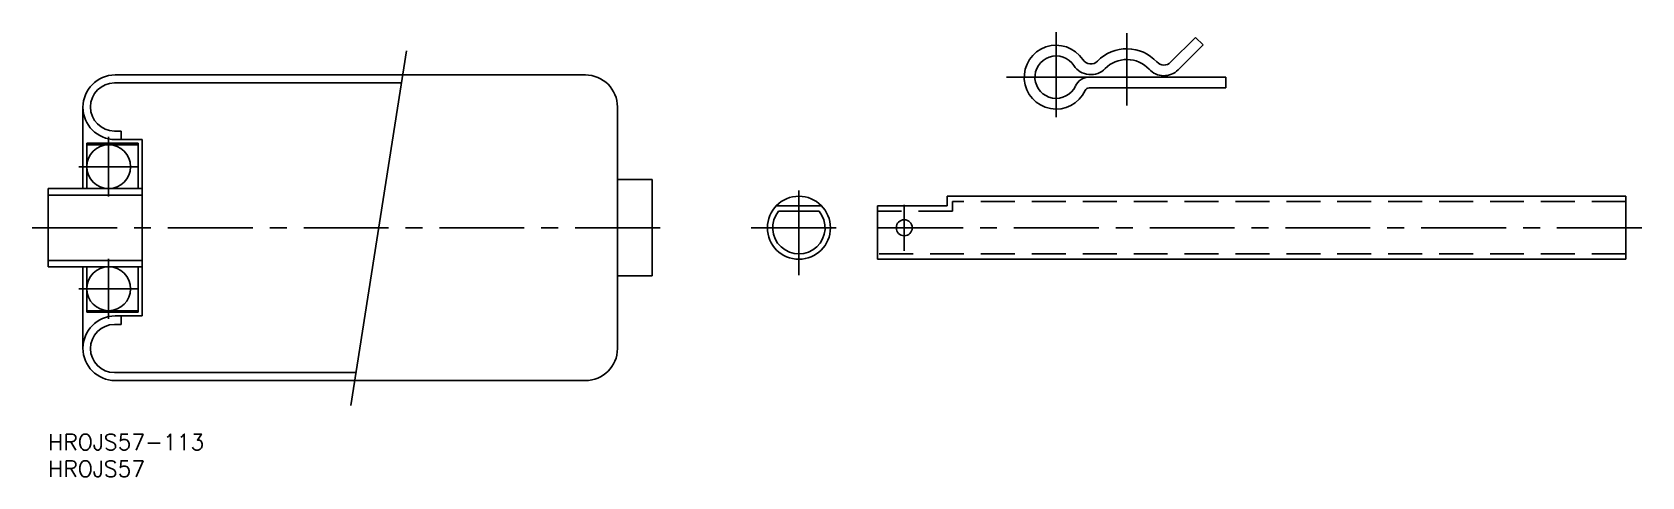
# Model space of a CAD drawing. Extents: x -3 to 298, y -8 to 75.
import ezdxf

# ---------------------------------------------------------------- set-up
doc = ezdxf.new("R2010")
doc.units = 0
doc.header["$LTSCALE"] = 0.5
doc.linetypes.add('CENTER', pattern=[50.8, 31.75, -6.35, 6.35, -6.35])
doc.linetypes.add('DASHED', pattern=[19.05, 12.7, -6.35])
for name, color, linetype in [('MSM_CENTER', 1, 'CENTER'), ('MSM_CONTINUOUS', 7, 'CONTINUOUS'), ('MSM_DASHED', 4, 'DASHED'), ('MSM_NARROW', 5, 'CONTINUOUS'), ('MSM_PART_NUMBER', 7, 'CONTINUOUS')]:
    doc.layers.add(name, color=color, linetype=linetype)
doc.styles.get("Standard").update_dxf_attribs({"font": 'txt.shx', "height": 3, "bigfont": 'bigfont.shx'})

# ---------------------------------------------------------------- blocks, each defined once
blk = doc.blocks.new('*U4')
at = {"layer": 'MSM_PART_NUMBER'}
blk.add_text('HROJS57-113', height=3, dxfattribs=at).set_placement((0, -3))
blk = doc.blocks.new('*U5')
at = {"layer": 'MSM_PART_NUMBER'}
blk.add_text('HROJS57', height=3, dxfattribs=at).set_placement((0, -8))

msp = doc.modelspace()

# ---------------------------------------------------------------- linework, layer by layer
at = {"layer": 'MSM_CENTER'}
for p, q in [((188.58, 75.19), (188.58, 57.62)), ((201.8, 75), (201.8, 61.49)), ((179.3, 66.78), (194.76, 66.78)), ((11.3, 55.62), (11.3, 44.42)), ((5.7, 50.02), (16.9, 50.02)), ((140.45, 29.7), (140.45, 47.56)), ((160.16, 34.31), (160.16, 42.89)), ((-3, 38.6), (116, 38.6)), ((131.55, 38.6), (149.35, 38.6)), ((298.16, 38.6), (152.16, 38.6)), ((11.3, 21.58), (11.3, 32.78)), ((5.7, 27.18), (16.9, 27.18))]:
    msp.add_line(p, q, dxfattribs=at)
at = {"layer": 'MSM_CONTINUOUS'}
for p, q in [((210, 69.57), (214.65, 74.22)), ((211.41, 68.16), (216.06, 72.81)), ((214.65, 74.22), (216.06, 72.81)), ((100.5, 67.2), (12.5, 67.2)), ((194.77, 66.78), (220.32, 66.78)), ((220.32, 66.78), (220.32, 64.78)), ((66.07, 65.7), (12.4, 65.7)), ((194.77, 64.78), (220.32, 64.78)), ((6.5, 45.92), (6.5, 61.15)), ((106.5, 61.2), (106.5, 16)), ((16.85, 54.4), (7.2, 54.4)), ((7.2, 45.92), (7.2, 54.4)), ((12.4, 56.7), (13.65, 56.7)), ((12.5, 55.1), (17.55, 55.1)), ((13.65, 55.1), (13.65, 56.7)), ((16.85, 45.92), (16.85, 54.4)), ((17.55, 22.1), (17.55, 55.1)), ((7.2, 54.12), (16.85, 54.12)), ((0, 31.28), (0, 45.92)), ((17.55, 45.92), (0, 45.92)), ((113, 47.6), (106.5, 47.6)), ((113, 29.6), (113, 47.6)), ((0, 44.7), (17.55, 44.7)), ((136.21, 42.7), (144.69, 42.7)), ((155.16, 32.7), (155.16, 42.7)), ((168.16, 42.7), (155.16, 42.7)), ((295.16, 44.5), (168.16, 44.5)), ((168.16, 42.7), (168.16, 44.5)), ((295.16, 44.5), (295.16, 32.7)), ((136.65, 41.7), (144.24, 41.7)), ((0, 32.5), (17.55, 32.5)), ((17.55, 31.28), (0, 31.28)), ((6.5, 16.05), (6.5, 31.28)), ((7.2, 31.28), (7.2, 22.8)), ((16.85, 22.8), (16.85, 31.28)), ((295.16, 32.7), (155.16, 32.7)), ((113, 29.6), (106.5, 29.6)), ((7.2, 23.08), (16.85, 23.08)), ((16.85, 22.8), (7.2, 22.8)), ((12.5, 22.1), (17.55, 22.1)), ((13.65, 22.1), (13.65, 20.5)), ((12.4, 20.5), (13.65, 20.5)), ((57.57, 11.5), (12.4, 11.5)), ((100.5, 10), (12.5, 10))]:
    msp.add_line(p, q, dxfattribs=at)
for centre, radius in [((11.3, 50.02), 4.1), ((140.45, 38.6), 5.9), ((160.16, 38.6), 1.5), ((11.3, 27.18), 4.1)]:
    msp.add_circle(centre, radius, dxfattribs=at)
for centre, radius, start, end in [((188.58, 66.78), 5.97, 33.2907, 335.3372), ((188.58, 66.78), 3.97, 33.2907, 335.3372), ((195.06, 71.03), 1.78, 213.2907, 315.5696), ((201.8, 64.42), 7.67, 42.7592, 135.5696), ((201.8, 64.42), 5.67, 42.7592, 135.5696), ((208.74, 70.83), 1.78, 222.7592, 315), ((12.55, 61.15), 6.05, 90.4735, 269.5265), ((100.5, 61.2), 6, 0, 90), ((195.06, 71.03), 3.78, 213.2907, 315.5696), ((194.77, 63.94), 2.84, 90, 155.3372), ((208.74, 70.83), 3.78, 222.7592, 315), ((12.4, 61.2), 4.5, 90, 270), ((194.77, 63.94), 0.84, 90, 155.3372), ((140.45, 38.6), 4.9, 140.7539, 39.2461), ((12.55, 16.05), 6.05, 90.4735, 269.5265), ((12.4, 16), 4.5, 90, 270), ((100.5, 16), 6, 270, 0)]:
    msp.add_arc(centre, radius, start, end, dxfattribs=at)
at = {"layer": 'MSM_DASHED'}
for p, q in [((295.16, 43.5), (169.16, 43.5)), ((169.16, 41.7), (169.16, 43.5)), ((169.16, 41.7), (155.16, 41.7)), ((295.16, 33.7), (155.16, 33.7))]:
    msp.add_line(p, q, dxfattribs=at)
at = {"layer": 'MSM_NARROW'}
msp.add_line((67.01, 71.68), (56.6, 5.32), dxfattribs=at)

# ---------------------------------------------------------------- block references
at = {"layer": 'MSM_CONTINUOUS'}
for name in ['*U4', '*U5']:
    msp.add_blockref(name, (0, 0), dxfattribs=at)

doc.saveas('drawing.dxf')
